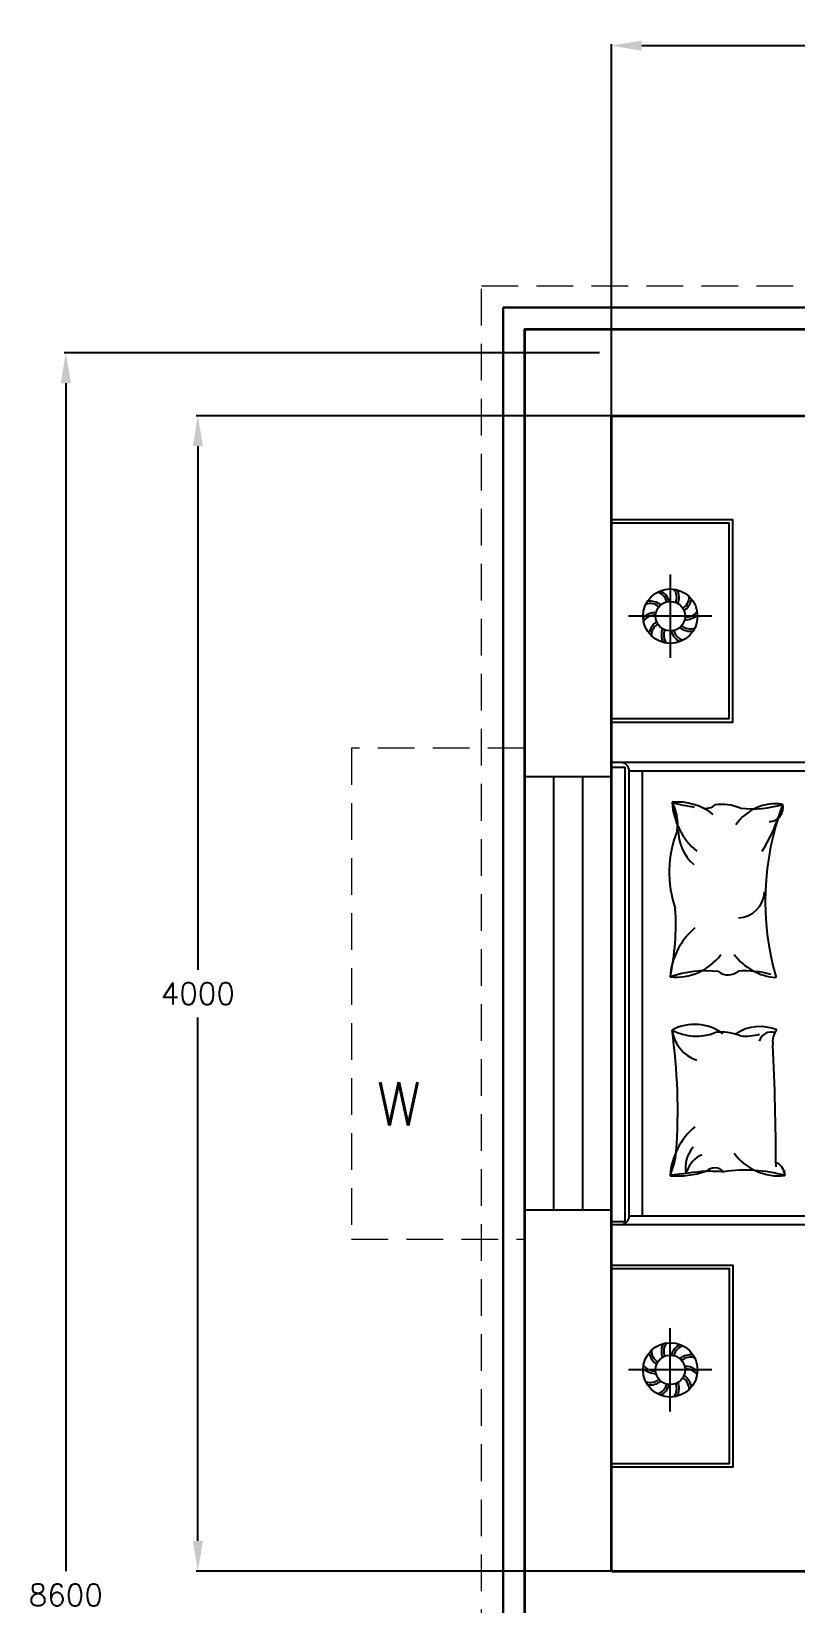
# Model space of a CAD drawing. Header units: millimetres. Extents: x -3934 to 8933, y -13584 to -2539.
# Drawn here: x -3934 to -1289, y -8061 to -2619 of the extents above; entities that cross this region are included whole.
import ezdxf

# ---------------------------------------------------------------- set-up
doc = ezdxf.new("R2010")
doc.units = ezdxf.units.MM
doc.header["$LTSCALE"] = 20
doc.linetypes.add('HIDDEN', pattern=[9.525, 6.35, -3.175])
for name, color, linetype, lineweight in [('A-CHAJJ-OVER-NEWW', 80, 'HIDDEN', 13), ('A-DIMS-GENL-ANNO', 145, 'Continuous', 18), ('A-PLIN-BASE-NEWW', 140, 'Continuous', 30), ('A-TEXT-NOTE-ANNO', 7, 'Continuous', 18), ('A-WALL-FULL-NEWW', 40, 'Continuous', 35), ('A-WIND-GLAZ-NEWW', 50, 'Continuous', 25)]:
    doc.layers.add(name, color=color, linetype=linetype, lineweight=lineweight)
doc.layers.add('A-FURN-FIXD-NEWW', color=131, linetype='Continuous')
doc.styles.add('Annotative', font='simplex.shx', dxfattribs={"height": 150})
doc.styles.get("Standard").update_dxf_attribs({"font": 'simplex.shx'})
doc.dimstyles.get("Standard").update_dxf_attribs({"dimscale": 30, "dimtxt": 2.5, "dimasz": 3.5, "dimexe": 0.18, "dimexo": 0.0625, "dimgap": 1.5, "dimtad": 0, "dimtih": 1, "dimtoh": 1, "dimdec": 0, "dimzin": 0, "dimdsep": 46, "dimtxsty": 'Standard', "dimcen": 0.09, "dimadec": 0, "dimazin": 0, "dimtfac": 1, "dimtdec": 0, "dimtofl": 0, "dimtmove": 0, "dimatfit": 3, "dimfxl": 1, "dimtolj": 1, "dimtzin": 0, "dimarcsym": 0})

# ---------------------------------------------------------------- blocks, each defined once
blk = doc.blocks.new('*D16')
at = {"layer": 'A-DIMS-GENL-ANNO', "color": 0, "lineweight": -2, "transparency": 16777216}
for p, q in [((-1928.2, -3949.6), (-3363.1, -3949.6)), ((-3357.7, -4054.6), (-3357.7, -5867.1)), ((-3357.7, -7844.6), (-3357.7, -6032.1)), ((-1928.2, -7949.6), (-3363.1, -7949.6))]:
    blk.add_line(p, q, dxfattribs=at)
at = {"layer": 'A-DIMS-GENL-ANNO', "color": 0, "transparency": 16777216}
for points in [[(-3375.2, -4054.6), (-3340.2, -4054.6), (-3357.7, -3949.6)], [(-3375.2, -7844.6), (-3340.2, -7844.6), (-3357.7, -7949.6)]]:
    blk.add_solid(points, dxfattribs=at)
at = {"layer": 'Defpoints', "color": 0, "transparency": 16777216}
for p in [(-3357.7, -3949.6), (-1926.4, -3949.6), (-1926.4, -7949.6)]:
    blk.add_point(p, dxfattribs=at)
at = {"layer": 'A-DIMS-GENL-ANNO', "color": 0, "transparency": 16777216, "insert": (-3357.7, -5949.6), "char_height": 75, "attachment_point": 5}
blk.add_mtext('\\A1;4000', dxfattribs=at)
blk = doc.blocks.new('*D17')
at = {"layer": 'A-DIMS-GENL-ANNO', "color": 0, "lineweight": -2, "transparency": 16777216}
for p, q in [((-1967.2, -3732), (-3820.2, -3732)), ((-3814.8, -3837), (-3814.8, -7949.5)), ((-3814.8, -12227), (-3814.8, -8114.5)), ((-1967.2, -12332), (-3820.2, -12332))]:
    blk.add_line(p, q, dxfattribs=at)
at = {"layer": 'A-DIMS-GENL-ANNO', "color": 0, "transparency": 16777216}
for points in [[(-3832.3, -3837), (-3797.3, -3837), (-3814.8, -3732)], [(-3832.3, -12227), (-3797.3, -12227), (-3814.8, -12332)]]:
    blk.add_solid(points, dxfattribs=at)
at = {"layer": 'Defpoints', "color": 0, "transparency": 16777216}
for p in [(-1965.3, -3732), (-3814.8, -12332), (-1965.3, -12332)]:
    blk.add_point(p, dxfattribs=at)
at = {"layer": 'A-DIMS-GENL-ANNO', "color": 0, "transparency": 16777216, "insert": (-3814.8, -8032), "char_height": 75, "attachment_point": 5}
blk.add_mtext('\\A1;8600', dxfattribs=at)
blk = doc.blocks.new('*D23')
at = {"layer": 'A-DIMS-GENL-ANNO', "color": 0, "lineweight": -2, "transparency": 16777216}
for p, q in [((-1926.4, -3947.7), (-1926.4, -2662.7)), ((1073.6, -3947.7), (1073.6, -2662.7)), ((-1821.4, -2668.1), (-603.5, -2668.1)), ((968.6, -2668.1), (-249.2, -2668.1))]:
    blk.add_line(p, q, dxfattribs=at)
at = {"layer": 'A-DIMS-GENL-ANNO', "color": 0, "transparency": 16777216}
for points in [[(-1821.4, -2650.6), (-1821.4, -2685.6), (-1926.4, -2668.1)], [(968.6, -2650.6), (968.6, -2685.6), (1073.6, -2668.1)]]:
    blk.add_solid(points, dxfattribs=at)
at = {"layer": 'Defpoints', "color": 0, "transparency": 16777216}
for p in [(1073.6, -2668.1), (-1926.4, -3949.6), (1073.6, -3949.6)]:
    blk.add_point(p, dxfattribs=at)
at = {"layer": 'A-DIMS-GENL-ANNO', "color": 0, "transparency": 16777216, "insert": (-426.4, -2668.1), "char_height": 75, "attachment_point": 5}
blk.add_mtext('\\A1;3000', dxfattribs=at)

msp = doc.modelspace()

# ---------------------------------------------------------------- linework, layer by layer
at = {"layer": 'A-CHAJJ-OVER-NEWW'}
for p, q in [((-2376.4, -3499.6), (5523.6, -3499.6)), ((-2226.4, -5099.6), (-2826.4, -5099.6)), ((-2826.4, -5099.6), (-2826.4, -6799.6)), ((-2226.4, -5199.6), (-2226.4, -5099.6)), ((-2226.4, -6799.6), (-2226.4, -6699.6)), ((-2826.4, -6799.6), (-2226.4, -6799.6))]:
    msp.add_line(p, q, dxfattribs=at)
msp.add_lwpolyline([(5523.6, -3499.6), (5523.6, -11049.6), (1523.6, -11049.6), (1523.6, -12399.6), (-2376.4, -12399.6), (-2376.4, -3499.6)], dxfattribs=at)
at = {"layer": 'A-FURN-FIXD-NEWW', "color": 131}
for p, q in [((-1926.4, -7589.6), (-1926.4, -4309.6)), ((-1722.3, -4499), (-1722.3, -4787.4)), ((-1578.1, -4643.2), (-1866.6, -4643.2)), ((-1864.6, -6719.5), (-1864.6, -5179.5)), ((-1820.2, -5179.5), (-1820.2, -6719.5)), ((-1722.3, -7396.6), (-1722.3, -7108.2)), ((-1578.1, -7252.4), (-1866.6, -7252.4))]:
    msp.add_line(p, q, dxfattribs=at)
for points in [[(-1926.3, -5009.6), (-1506.4, -5009.6), (-1506.4, -4309.6), (-1926.4, -4309.6)], [(-1926.3, -4997.6), (-1518.4, -4997.6), (-1518.4, -4321.6), (-1926.4, -4321.6)], [(-1926.4, -6749.5), (103.6, -6749.5), (103.6, -5149.5), (-1926.4, -5149.5)], [(-1926.4, -5165.6), (-1879.5, -5165.6), (-1879.5, -6739.5), (-1926.4, -6739.5)], [(-1926.3, -6889.6), (-1506.4, -6889.6), (-1506.4, -7589.6), (-1926.4, -7589.6)], [(-1926.3, -6901.6), (-1518.4, -6901.6), (-1518.4, -7577.6), (-1926.4, -7577.6)]]:
    msp.add_lwpolyline(points, dxfattribs=at)
for points in [[(-1864.6, -6719.5), (23.6, -6719.5, 0.414214), (73.6, -6669.5), (73.6, -5229.5, 0.414214), (23.6, -5179.5), (-1864.6, -5179.5)], [(-1701.9, -6496.7, 0.053404), (-1716.2, -6076.1, 0.040654)]]:
    msp.add_lwpolyline(points, format="xyb", dxfattribs=at)
for centre, radius in [((-1722.3, -4643.2), 94.2), ((-1722.3, -4643.2), 51), ((-1722.3, -7252.4), 94.2), ((-1722.3, -7252.4), 51)]:
    msp.add_circle(centre, radius, dxfattribs=at)
for centre, radius, start, end in [((-1779.8, -4604.5), 46.2, 13.462, 73.6998), ((-1784.3, -4608.5), 60.5, 15.5103, 61.83), ((-1746.1, -4578.1), 46.2, 337.462, 37.6998), ((-1752.1, -4578.7), 60.5, 339.5103, 25.83), ((-1791.6, -4645.7), 46.2, 49.462, 109.6998), ((-1792.9, -4651.6), 60.5, 51.5103, 97.83), ((-1703.3, -4576.6), 46.2, 301.462, 1.6998), ((-1708.5, -4573.5), 60.5, 303.5103, 349.83), ((-1774.5, -4691.5), 60.5, 87.5103, 133.83), ((-1776.9, -4685.9), 46.2, 85.462, 145.6998), ((-1736.2, -4712.9), 60.5, 123.5103, 169.83), ((-1741.4, -4709.8), 46.2, 121.462, 181.6998), ((-1653.1, -4640.8), 46.2, 229.462, 289.6998), ((-1670.2, -4595), 60.5, 267.5103, 313.83), ((-1667.8, -4600.6), 46.2, 265.462, 325.6998), ((-1692.6, -4707.8), 60.5, 159.5103, 205.83), ((-1698.6, -4708.3), 46.2, 157.462, 217.6998), ((-1660.4, -4678), 60.5, 195.5103, 241.83), ((-1664.9, -4682), 46.2, 193.462, 253.6998), ((-1651.8, -4634.9), 60.5, 231.5103, 277.83), ((-1894.6, -5179.5), 30, 0, 90), ((-1696.2, -5480.8), 194.3, 50.9404, 95.89), ((-1570.2, -4791.5), 517, 253.6046, 262.3273), ((-1471.8, -5270.4), 245, 184.0129, 229.5811), ((-1853, -5363.1), 156.3, 351.5958, 28.9092), ((-1663.8, -5297.8), 49, 162.9226, 224.4009), ((-1598.7, -5262.6), 45.9, 255.3506, 313.2684), ((-1545.2, -5462.7), 168.1, 67.017, 97.5368), ((-1358.4, -5457.9), 165.1, 81.2621, 145.7572), ((-1439.3, -4935.6), 374.5, 263.8296, 286.4356), ((-1946.9, -5122.4), 637.3, 328.3499, 344.3137), ((-430.3, -5629.7), 963.1, 159.6507, 195.9631), ((-1379.8, -5306.2), 47.8, 269.7727, 13.8018), ((-1338.3, -5529.9), 387.8, 158.2026, 198.9817), ((-1538.4, -5385.1), 156.4, 178.9577, 229.0518), ((-1490.5, -5592.8), 95, 272.63, 356.884), ((-2559.4, -5710.2), 856.1, 347.7438, 3.6284), ((-1478.5, -5909.1), 245, 130.4189, 175.9871), ((-1702.9, -5698.6), 194.3, 264.11, 323.4289), ((-1338.9, -5691.3), 204, 217.1197, 265.09), ((-1598.5, -6249.2), 378.3, 83.4947, 109.1867), ((-1522, -5830.2), 54.7, 232.0833, 310.902), ((-1465.7, -6200.8), 329.9, 73.7954, 93.5554), ((-1638.1, -6222.1), 165.6, 53.7389, 118.1269), ((-1632.6, -5920.4), 176.7, 241.7736, 291.6983), ((-1588.7, -6058.8), 128.6, 187.7032, 250.9775), ((-1545.2, -6251.2), 168.1, 67.017, 97.5368), ((-1411.8, -6216.2), 152.3, 67.4467, 123.0478), ((-1464.3, -5913.7), 183.4, 265.2233, 286.23), ((-1372.4, -6126.5), 43.7, 73.3521, 163.2995), ((-1307.8, -6115.1), 60.3, 139.0991, 191.3702), ((-11214.5, -6588.5), 9858.3, 0.22759, 2.68343), ((-1478.5, -6597.1), 245, 130.4189, 175.9871), ((-1995.2, -6467.3), 294.8, 337.5178, 354.267), ((-1567, -6551.5), 103, 137.4509, 191.7793), ((-1574.7, -6594.6), 95.2, 113.8756, 162.1383), ((-1345.4, -6386.7), 194.3, 216.5711, 275.89), ((-1697.6, -6272.6), 308.5, 265.3048, 288.6942), ((-1461.5, -8195.4), 1636.4, 94.8098, 99.1892), ((-1568.7, -6597.8), 44.6, 44.4736, 132.1713), ((-1644.4, -8926), 2361.8, 87.3905, 88.8876), ((-1461.9, -7056.4), 495.6, 74.0243, 98.7071), ((-1382.3, -6583.5), 57, 3.4709, 58.5412), ((-1569.9, -6597.1), 245, 4.0129, 8.3417), ((-1894.6, -6719.5), 30, 270, 0), ((-1692.6, -7187.8), 60.5, 154.17, 200.4897), ((-1698.6, -7187.3), 46.2, 142.3002, 202.538), ((-1660.4, -7217.6), 60.5, 118.17, 164.4897), ((-1664.9, -7213.6), 46.2, 106.3002, 166.538), ((-1776.9, -7209.7), 46.2, 214.3002, 274.538), ((-1736.2, -7182.7), 60.5, 190.17, 236.4897), ((-1741.4, -7185.8), 46.2, 178.3002, 238.538), ((-1651.8, -7260.7), 60.5, 82.17, 128.4897), ((-1653.1, -7254.8), 46.2, 70.3002, 130.538), ((-1774.5, -7204.1), 60.5, 226.17, 272.4897), ((-1791.6, -7249.9), 46.2, 250.3002, 310.538), ((-1792.9, -7244), 60.5, 262.17, 308.4897), ((-1703.3, -7319), 46.2, 358.3002, 58.538), ((-1708.5, -7322.1), 60.5, 10.17, 56.4897), ((-1670.2, -7300.6), 60.5, 46.17, 92.4897), ((-1667.8, -7295), 46.2, 34.3002, 94.538), ((-1779.8, -7291.1), 46.2, 286.3002, 346.538), ((-1784.3, -7287.1), 60.5, 298.17, 344.4897), ((-1746.1, -7317.5), 46.2, 322.3002, 22.538), ((-1752.1, -7316.9), 60.5, 334.17, 20.4897)]:
    msp.add_arc(centre, radius, start, end, dxfattribs=at)
at = {"layer": 'A-PLIN-BASE-NEWW'}
msp.add_line((-2301.4, -3574.6), (5448.6, -3574.6), dxfattribs=at)
msp.add_lwpolyline([(5448.6, -3574.6), (5448.6, -10974.6), (1448.6, -10974.6), (1448.6, -12324.6), (-2301.4, -12324.6), (-2301.4, -3574.6)], dxfattribs=at)
at = {"layer": 'A-WALL-FULL-NEWW'}
for p, q in [((-1926.4, -3949.6), (1073.6, -3949.6)), ((-1926.4, -7949.6), (-1926.4, -3949.6)), ((-1926.4, -7949.6), (1373.6, -7949.6))]:
    msp.add_line(p, q, dxfattribs=at)
msp.add_lwpolyline([(1373.6, -11899.6), (1373.6, -12249.6), (-2226.4, -12249.6), (-2226.4, -3649.6), (1373.6, -3649.6)], dxfattribs=at)
at = {"layer": 'A-WIND-GLAZ-NEWW'}
for p, q in [((-1926.4, -5199.6), (-2226.4, -5199.6)), ((-2126.4, -5199.6), (-2126.4, -6699.6)), ((-2026.4, -5199.6), (-2026.4, -6699.6)), ((-1926.4, -6699.6), (-2226.4, -6699.6))]:
    msp.add_line(p, q, dxfattribs=at)

# ---------------------------------------------------------------- texts
at = {"layer": 'A-TEXT-NOTE-ANNO', "insert": (-2738.9, -6256.6), "char_height": 150, "width": 1309.672, "attachment_point": 1, "style": 'Annotative'}
msp.add_mtext('W', dxfattribs=at)

# ---------------------------------------------------------------- dimensions: what is measured, and where the dimension line sits
at = {"layer": 'A-DIMS-GENL-ANNO'}
dim = msp.add_linear_dim(base=(1073.6, -2668.1), p1=(-1926.4, -3949.6), p2=(1073.6, -3949.6), dimstyle='Standard', dxfattribs=at)
dim.commit()
dim.dimension.update_dxf_attribs({"geometry": '*D23', "text_midpoint": (-426.4, -2668.1)})
for base, p1, p2, picture, middle in [((-3814.8, -12332), (-1965.3, -3732), (-1965.3, -12332), '*D17', (-3814.8, -8032)), ((-3357.7, -3949.6), (-1926.4, -7949.6), (-1926.4, -3949.6), '*D16', (-3357.7, -5949.6))]:
    dim = msp.add_linear_dim(base=base, p1=p1, p2=p2, angle=90, dimstyle='Standard', dxfattribs=at)
    dim.commit()
    dim.dimension.update_dxf_attribs({"geometry": picture, "text_midpoint": middle})

doc.saveas('drawing.dxf')
